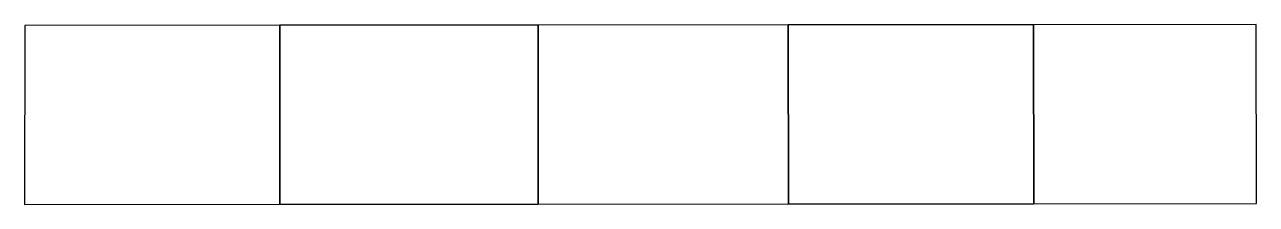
# Model space of a CAD drawing. Header units: metres. Extents: x 0 to 62372, y 0 to 9134.
import ezdxf

# ---------------------------------------------------------------- set-up
doc = ezdxf.new("R2010")
doc.units = ezdxf.units.M

msp = doc.modelspace()

# ---------------------------------------------------------------- linework, layer by layer
at = {"color": 1}
for p, q in [((4, 9087), (0, 0)), ((12915, 9097), (4, 9087)), ((26003, 9107), (12915, 9097)), ((12922, 10), (12915, 9097)), ((12915, 9097), (12922, 10)), ((38667, 9116), (26003, 9107)), ((26010, 19), (26003, 9107)), ((26003, 9107), (26010, 19)), ((51092, 9126), (38667, 9116)), ((38673, 29), (38667, 9116)), ((38667, 9116), (38673, 29)), ((62365, 9134), (51092, 9126)), ((51099, 38), (51092, 9126)), ((51092, 9126), (51099, 38)), ((62372, 47), (62365, 9134)), ((0, 0), (12922, 10)), ((12922, 10), (26010, 19)), ((26010, 19), (38673, 29)), ((38673, 29), (51099, 38)), ((51099, 38), (62372, 47))]:
    msp.add_line(p, q, dxfattribs=at)

doc.saveas('drawing.dxf')
